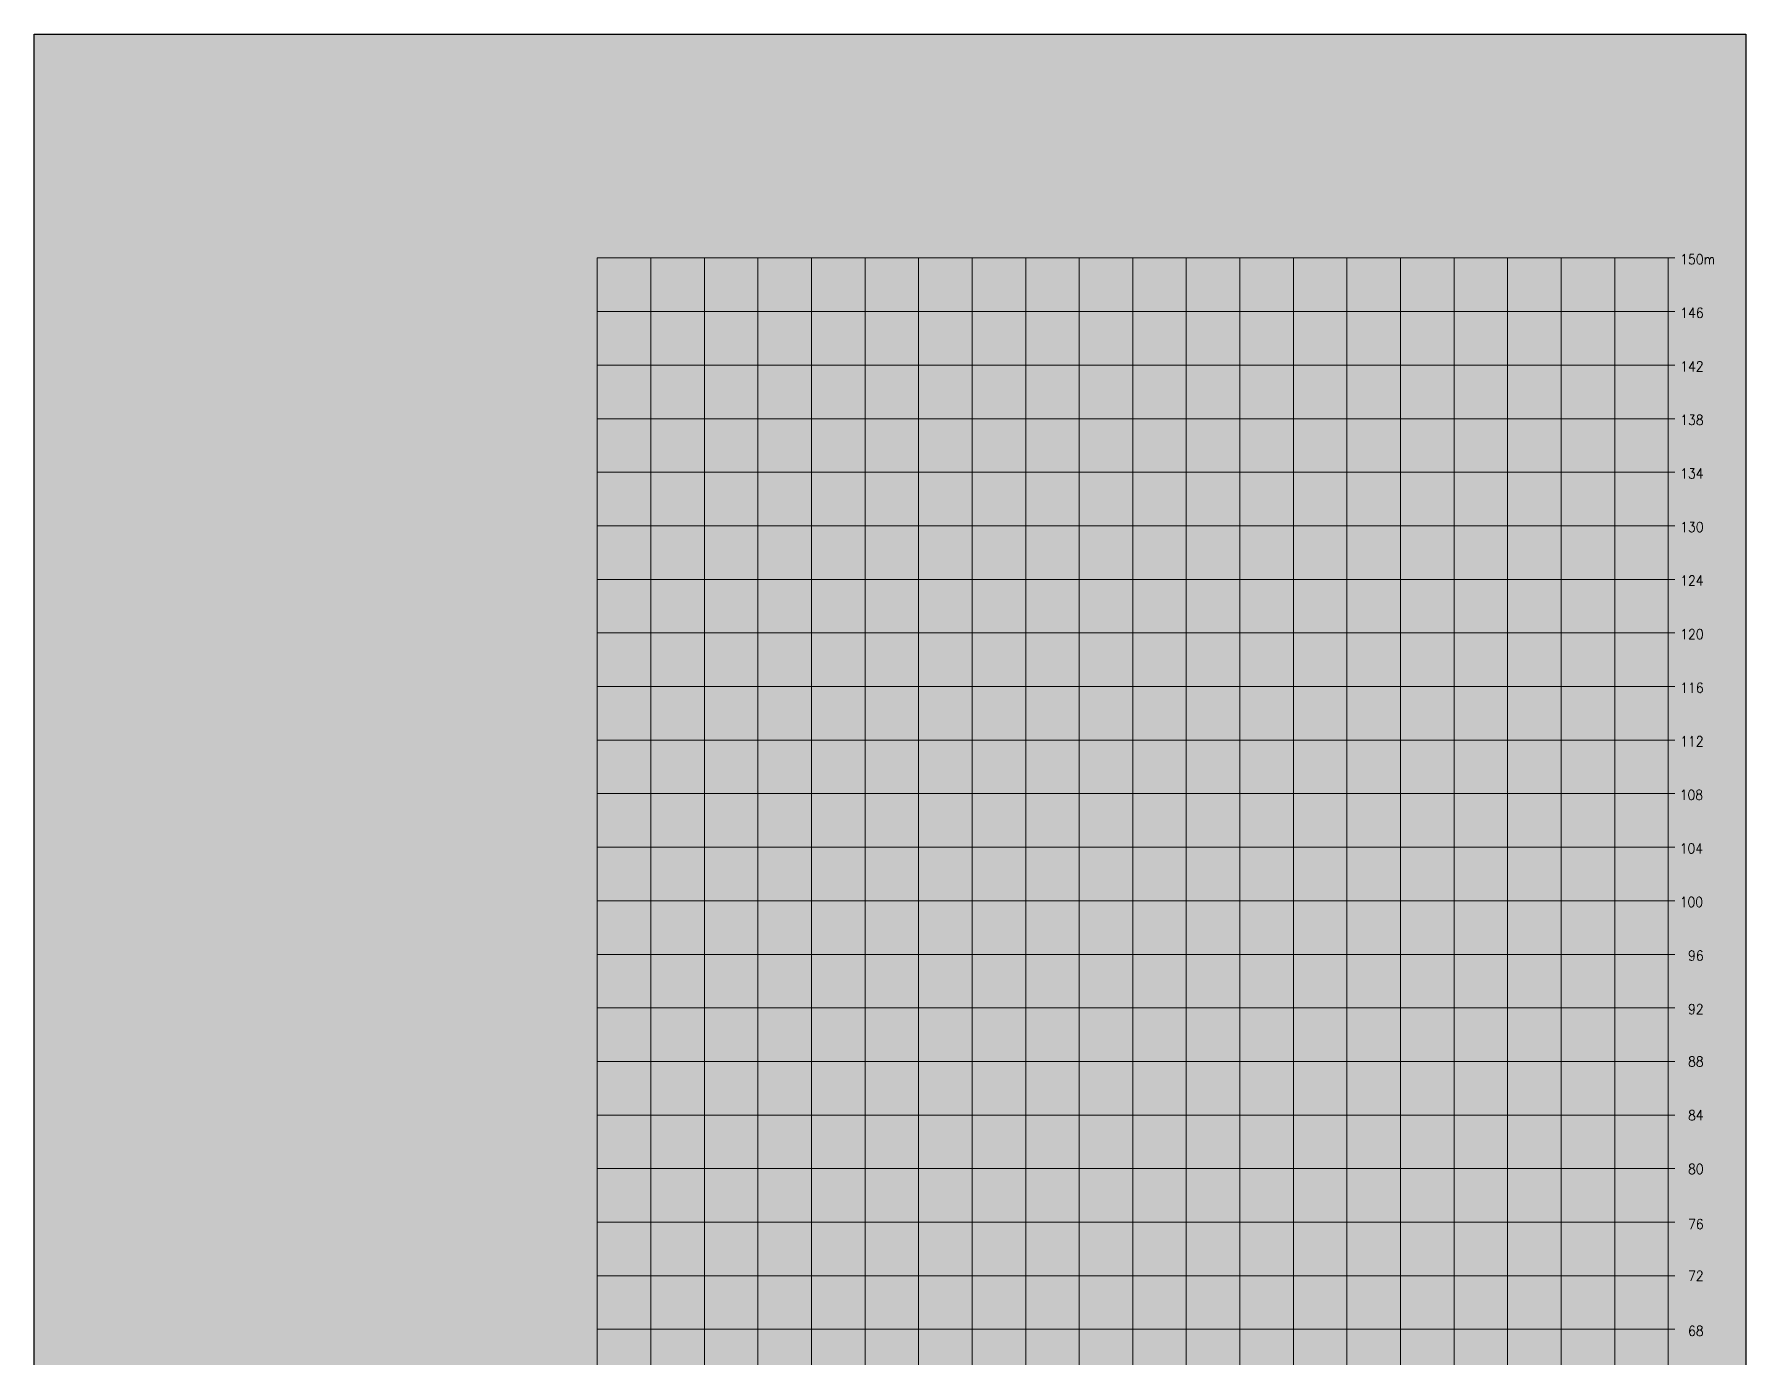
# Model space of a CAD drawing. Header units: millimetres. Extents: x -42064 to 85793, y -29289 to 164708.
# Drawn here: x -42064 to 85793, y 65876 to 164708 of the extents above; entities that cross this region are included whole.
import ezdxf

# ---------------------------------------------------------------- set-up
doc = ezdxf.new("R2010")
doc.units = ezdxf.units.MM
doc.layers.add('1', color=7, linetype='Continuous')
doc.styles.add('CONVERTER_12', font='txt.shx', dxfattribs={"width": 0.9})

msp = doc.modelspace()

# ---------------------------------------------------------------- hatches: boundary and pattern name
at = {"layer": '1', "lineweight": 35, "true_color": 0xfff1c8, "transparency": 33554687}
h = msp.add_hatch(color=254, dxfattribs=at)
h.dxf.hatch_style = 1
h.paths.add_polyline_path([(85793, -29289), (-42064, -29289), (-42064, 164708), (85793, 164708)])

# ---------------------------------------------------------------- linework, layer by layer
at = {"layer": '1', "color": 9, "linetype": 'Continuous', "lineweight": 5, "true_color": 0xbababa, "transparency": 16777216}
for p, q in [((80500, 148000), (0, 148000)), ((0, 148000), (0, -500)), ((4000, 148000), (4000, -500)), ((8000, 148000), (8000, -500)), ((12000, 148000), (12000, -500)), ((16000, 148000), (16000, -500)), ((20000, 148000), (20000, -500)), ((24000, 148000), (24000, -500)), ((28000, 148000), (28000, -500)), ((32000, 148000), (32000, -500)), ((36000, 148000), (36000, -500)), ((40000, 148000), (40000, -500)), ((44000, 148000), (44000, -500)), ((48000, 148000), (48000, -500)), ((52000, 148000), (52000, -500)), ((56000, 148000), (56000, -500)), ((60000, 148000), (60000, -500)), ((64000, 148000), (64000, -500)), ((68000, 148000), (68000, -500)), ((72000, 148000), (72000, -500)), ((76000, 148000), (76000, -500)), ((80000, 148000), (80000, -500)), ((80500, 144000), (0, 144000)), ((80500, 140000), (0, 140000)), ((80500, 136000), (0, 136000)), ((80500, 132000), (0, 132000)), ((80500, 128000), (0, 128000)), ((80500, 124000), (0, 124000)), ((80500, 120000), (0, 120000)), ((80500, 116000), (0, 116000)), ((80500, 112000), (0, 112000)), ((80500, 108000), (0, 108000)), ((80500, 104000), (0, 104000)), ((80500, 100000), (0, 100000)), ((80500, 96000), (0, 96000)), ((80500, 92000), (0, 92000)), ((80500, 88000), (0, 88000)), ((80500, 84000), (0, 84000)), ((80500, 80000), (0, 80000)), ((80500, 76000), (0, 76000)), ((80500, 72000), (0, 72000)), ((80500, 68000), (0, 68000))]:
    msp.add_line(p, q, dxfattribs=at)
at = {"layer": '1', "transparency": 16777216}
msp.add_lwpolyline([(85793, -29289), (-42064, -29289), (-42064, 164708), (85793, 164708)], close=True, dxfattribs=at)

# ---------------------------------------------------------------- texts
at = {"layer": '1', "color": 251, "linetype": 'ByBlock', "lineweight": 20, "transparency": 16777216, "style": 'CONVERTER_12', "width": 0.9}
for s, p in [('150m', (80904, 147533)), ('146', (80904, 143533)), ('142', (80904, 139533)), ('138', (80904, 135533)), ('134', (80904, 131533)), ('130', (80904, 127533)), ('124', (80904, 123533)), ('120', (80904, 119533)), ('116', (80904, 115533)), ('112', (80904, 111533)), ('108', (80861, 107533)), ('104', (80861, 103533)), ('100', (80861, 99533)), ('96', (81484, 95533)), ('92', (81484, 91533)), ('88', (81484, 87620)), ('84', (81484, 83607)), ('80', (81484, 79595)), ('76', (81484, 75483)), ('72', (81484, 71619)), ('68', (81484, 67508))]:
    msp.add_text(s, height=750, dxfattribs=at).set_placement(p)

doc.saveas('drawing.dxf')
